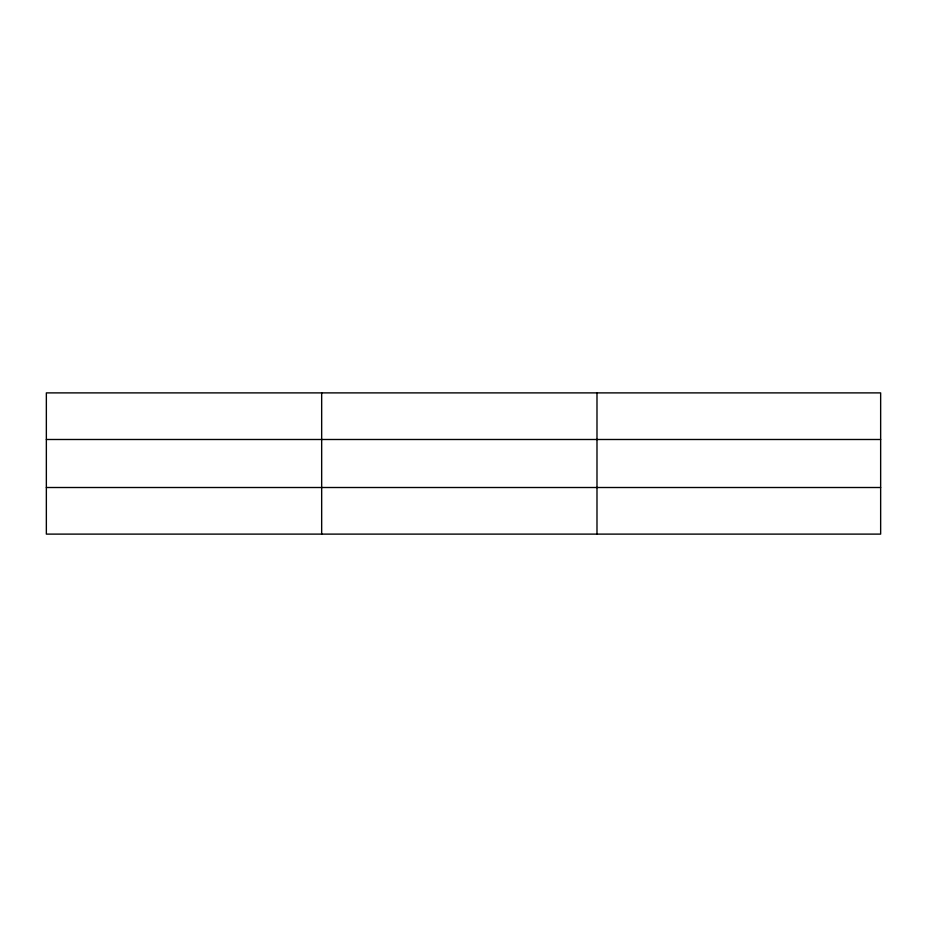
<?xml version="1.0" encoding="UTF-8"?>
<svg xmlns="http://www.w3.org/2000/svg" width="927" height="927" viewBox="0 0 927 927"><rect width="100%" height="100%" fill="white"/><g stroke="black" fill="none" stroke-linecap="round" stroke-linejoin="round"><path stroke-width="1.39" d="M321.669 534.114L321.669 392.886M596.988 534.114L596.988 392.886M880.65 439.491L880.65 392.886L46.35 392.886L46.35 534.114L880.65 534.114L880.65 439.491L46.35 439.491M46.35 487.509L880.65 487.509"/></g></svg>
